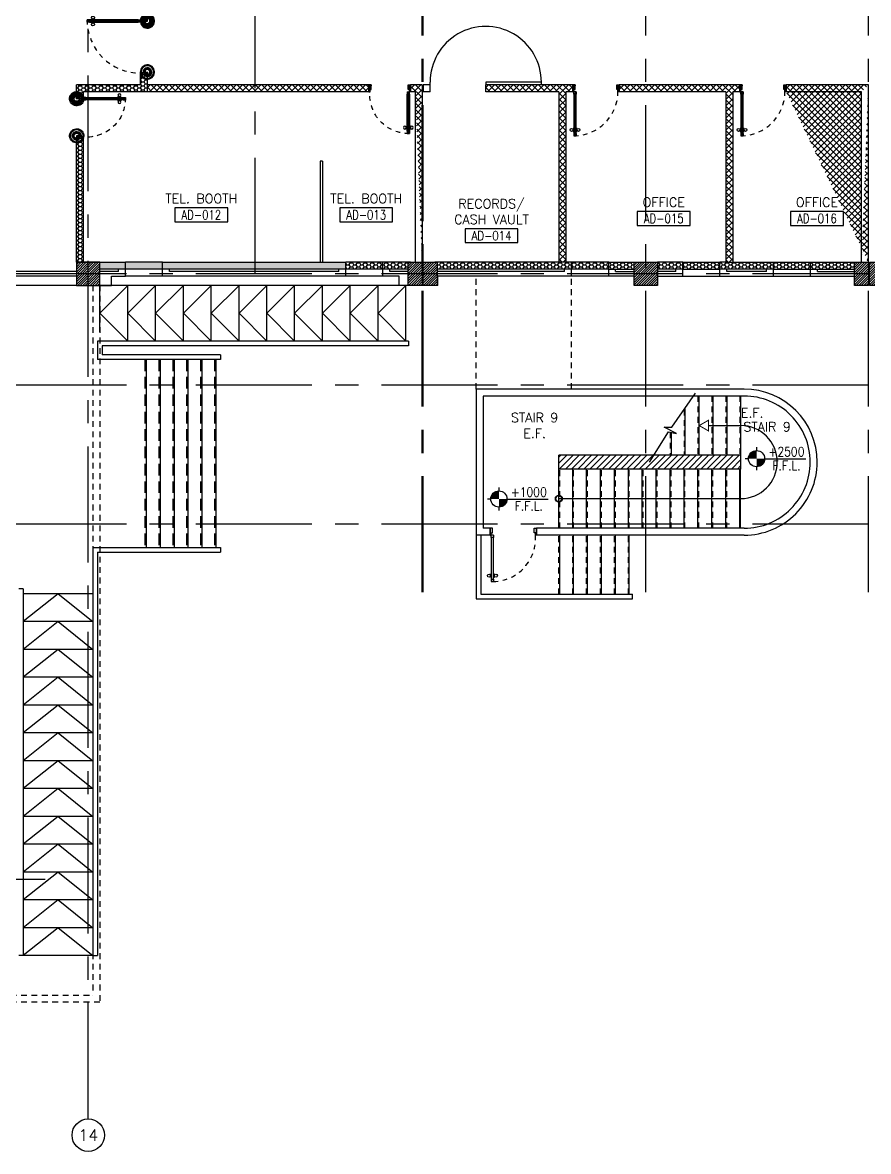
# Model space of a CAD drawing. Extents: x 417866.9 to 417960.2, y 43448 to 43538.2.
# Drawn here: x 417897.28 to 417915.52, y 43447.95 to 43472.29 of the extents above; entities that cross this region are included whole.
import ezdxf
from ezdxf.enums import TextEntityAlignment as Align

# ---------------------------------------------------------------- set-up
doc = ezdxf.new("R2010")
doc.units = 0
doc.header["$MEASUREMENT"] = 0
for name, pattern in [('CENTERX2', [4, 2.5, -0.5, 0.5, -0.5]), ('HIDDEN', [0.375, 0.25, -0.125]), ('HIDDEN2', [0.1875, 0.125, -0.0625])]:
    doc.linetypes.add(name, pattern=pattern)
doc.layers.get('0').update_dxf_attribs({"linetype": 'CONTINUOUS'})
for name, color, linetype in [('AX-CR', 2, 'CONTINUOUS'), ('AX-TXT', 6, 'CONTINUOUS'), ('AXES', 11, 'CENTERX2'), ('CANOPY-LN', 3, 'CONTINUOUS'), ('COL', 2, 'CONTINUOUS'), ('DOOR', 4, 'CONTINUOUS'), ('Handrail', 4, 'CONTINUOUS'), ('HAT', 8, 'CONTINUOUS'), ('Hatch', 11, 'CONTINUOUS'), ('HIDDEN', 9, 'HIDDEN2'), ('INSUL', 7, 'CONTINUOUS'), ('LEV-PL', 4, 'CONTINUOUS'), ('PART', 9, 'CONTINUOUS'), ('Ramb', 3, 'CONTINUOUS'), ('RM-BOX', 2, 'CONTINUOUS'), ('RM-NAME', 2, 'CONTINUOUS'), ('RM-NO', 2, 'CONTINUOUS'), ('ROOF', 7, 'CONTINUOUS'), ('SHAFT', 7, 'CONTINUOUS'), ('Step', 7, 'CONTINUOUS'), ('STR', 5, 'CONTINUOUS'), ('WALL', 2, 'CONTINUOUS'), ('WallType', 11, 'CONTINUOUS'), ('WallType2', 3, 'CONTINUOUS'), ('WIN', 5, 'CONTINUOUS')]:
    doc.layers.add(name, color=color, linetype=linetype)
doc.styles.add('ROMANS', font='ROMANS.shx', dxfattribs={"width": 0.6})
doc.styles.add('S', font='ROMANS.SHX')
pattern_1 = [(0, (0, 0), (0.075, 0.04330127), [0.05, -0.1]), (120, (0, 0), (-0.074999999836, 0.043301270284), [0.05, -0.1]), (60, (0, 0), (1.64e-10, 0.086602540284), [-0.1, 0.05])]
pattern_2 = [(45, (0, 0), (-0.066291260736, 0.066291260736), []), (135, (0, 0), (-0.066291260736, -0.066291260736), [])]

# ---------------------------------------------------------------- blocks, each defined once
blk = doc.blocks.new('COL50')
at = {"layer": 'COL'}
blk.add_lwpolyline([(-250, 250), (-250, -250), (250, -250), (250, 250)], close=True, dxfattribs=at)
blk = doc.blocks.new('*X98')
at = {"color": 0}
for p, q in [((203889, 10689), (204360, 11161)), ((203889, 10742), (204307, 11161)), ((203889, 10795), (204254, 11161)), ((203889, 10848), (204201, 11161)), ((203889, 10901), (204148, 11161)), ((203889, 10954), (204095, 11161)), ((203889, 11008), (204042, 11161)), ((203889, 11061), (203989, 11161)), ((203889, 11114), (203936, 11161)), ((203913, 10661), (204389, 11136)), ((203966, 10661), (204389, 11083)), ((204019, 10661), (204389, 11030)), ((204072, 10661), (204389, 10977)), ((204125, 10661), (204389, 10924)), ((204178, 10661), (204389, 10871)), ((204231, 10661), (204389, 10818)), ((204285, 10661), (204389, 10765)), ((204338, 10661), (204389, 10712))]:
    blk.add_line(p, q, dxfattribs=at)
blk = doc.blocks.new('*X124')
at = {"color": 0}
for p, q in [((215909, 10671), (216399, 11161)), ((215909, 10724), (216346, 11161)), ((215909, 10777), (216293, 11161)), ((215909, 10830), (216240, 11161)), ((215909, 10883), (216187, 11161)), ((215909, 10936), (216134, 11161)), ((215909, 10989), (216081, 11161)), ((215909, 11042), (216028, 11161)), ((215909, 11095), (215974, 11161)), ((215909, 11148), (215921, 11161)), ((215952, 10661), (216409, 11118)), ((216005, 10661), (216409, 11065)), ((216058, 10661), (216409, 11012)), ((216111, 10661), (216409, 10959)), ((216164, 10661), (216409, 10906)), ((216217, 10661), (216409, 10853)), ((216270, 10661), (216409, 10800)), ((216323, 10661), (216409, 10747)), ((216376, 10661), (216409, 10694))]:
    blk.add_line(p, q, dxfattribs=at)
blk = doc.blocks.new('LEV1')
at = {"layer": 'LEV-PL'}
for p, q in [((0, 245), (0, 175)), ((-175, 0), (-245, 0)), ((175, 0), (1061, 0)), ((0, -175), (0, -245))]:
    blk.add_line(p, q, dxfattribs=at)
at = {"layer": 'LEV-PL', "const_width": 175}
for points in [[(-88, 0, -0.414214), (0, 88, -1)], [(88, 0, -0.414214), (0, -88, -1)]]:
    blk.add_lwpolyline(points, format="xyb", dxfattribs=at)
at = {"layer": 'LEV-PL'}
blk.add_circle((0, 0), 175, dxfattribs=at)
at = {"layer": 'LEV-PL', "color": 4, "style": 'S', "width": 0.85}
for tag, p in [('+0000', (646, 50)), ('F.F.L.', (646, -250))]:
    blk.add_attdef(tag, text='', height=200, dxfattribs=at).set_placement(p, align=Align.CENTER)
blk = doc.blocks.new('DOOR100')
at = {"layer": 'DOOR', "color": 7, "linetype": 'ByBlock'}
for p, q in [((-82, 1128), (-82, 1218)), ((-75, 1218), (-82, 1218)), ((-75, 1250), (-75, 1300)), ((-75, 1300), (-25, 1300)), ((-25, 1300), (-75, 1300)), ((-58, 1250), (-75, 1250)), ((-58, 1250), (-58, 1270)), ((-42, 1270), (-58, 1270)), ((-42, 1250), (-42, 1270)), ((-25, 1250), (-42, 1250)), ((-25, 1250), (-25, 1300)), ((-25, 1218), (-18, 1218)), ((-18, 1128), (-18, 1218)), ((-91, 1205), (-91, 1140)), ((-82, 1205), (-91, 1205)), ((-82, 1140), (-91, 1140)), ((-82, 1205), (-82, 1140)), ((-75, 1128), (-82, 1128)), ((-25, 1128), (-18, 1128)), ((-18, 1205), (-18, 1140)), ((-18, 1205), (-9, 1205)), ((-18, 1140), (-9, 1140)), ((-9, 1205), (-9, 1140)), ((-1200, 0), (-1200, 150)), ((-1200, 150), (-1175, 150)), ((-1200, 150), (-1200, 0)), ((-1150, 0), (-1200, 114)), ((-1150, 0), (-1200, 40)), ((-1150, 0), (-1200, 0)), ((-1175, 150), (-1175, 100)), ((-1175, 100), (-1150, 100)), ((-1150, 0), (-1163, 100)), ((-1150, 100), (-1150, 0)), ((-75, 200), (-58, 200)), ((-75, 150), (-75, 200)), ((-75, 150), (-25, 150)), ((-58, 200), (-58, 180)), ((-58, 180), (-42, 180)), ((-50, 0), (0, 114)), ((-50, 100), (-50, 0)), ((-50, 0), (-37, 100)), ((-25, 100), (-50, 100)), ((-50, 0), (0, 40)), ((-50, 0), (0, 0)), ((-42, 200), (-25, 200)), ((-42, 180), (-42, 200)), ((-25, 200), (-25, 150)), ((0, 150), (-25, 150)), ((-25, 150), (-25, 100)), ((0, 0), (0, 150)), ((0, 150), (0, 0))]:
    blk.add_line(p, q, dxfattribs=at)
at = {"layer": 'DOOR', "linetype": 'ByBlock'}
for p, q in [((-75, 1250), (-75, 200)), ((-58, 200), (-58, 1250)), ((-42, 200), (-42, 1250)), ((-25, 200), (-25, 1250))]:
    blk.add_line(p, q, dxfattribs=at)
at = {"layer": 'DOOR', "color": 7, "linetype": 'ByBlock'}
for centre in [(-124, 1173), (24, 1173)]:
    blk.add_circle(centre, 32.4, dxfattribs=at)
at = {"layer": 'DOOR', "linetype": 'HIDDEN', "ltscale": 0.5}
blk.add_arc((-25, 150), 1150, 90, 180, dxfattribs=at)
at = {"layer": 'DOOR', "color": 7, "linetype": 'ByBlock'}
for centre, radius, start, end in [((-1150, 0), 154, 103.7142, 108.8947), ((-1150, 0), 134, 100.72, 111.8402), ((-1150, 0), 94.4, 90, 121.9818), ((-1150, 0), 74.4, 90, 132.2236), ((-1150, 0), 54.4, 90, 156.7926), ((-1150, 0), 34.4, 90, 180), ((-1150, 0), 14.4, 90, 180), ((-50, 0), 94.4, 58.0182, 90), ((-50, 0), 74.4, 47.7764, 90), ((-50, 0), 54.4, 23.2074, 90), ((-50, 0), 34.4, 0, 90), ((-50, 0), 14.4, 0, 90), ((-50, 0), 134, 68.1598, 79.28), ((-50, 0), 114, 64.0838, 77.3774), ((-50, 0), 154, 71.1053, 76.2858)]:
    blk.add_arc(centre, radius, start, end, dxfattribs=at)
blk = doc.blocks.new('A$C49F1192B')
at = {"layer": 'DOOR', "color": 0, "linetype": 'ByBlock', "xscale": -1, "rotation": 270}
blk.add_blockref('DOOR100', (0, 1200), dxfattribs=at)
blk = doc.blocks.new('RM1')
at = {"layer": 'RM-BOX'}
blk.add_lwpolyline([(570, -200), (-570, -200), (-570, -500), (570, -500)], close=True, dxfattribs=at)
at = {"layer": 'RM-NAME', "style": 'ROMANS'}
for tag, p in [('ROOMNAME1', (0, 324)), ('ROOMNAME2', (0, 0))]:
    blk.add_attdef(tag, text='', height=200, dxfattribs=at).set_placement(p, align=Align.MIDDLE)
at = {"layer": 'RM-NO', "style": 'ROMANS', "width": 0.8}
blk.add_attdef('ROOMNO', text='', height=200, dxfattribs=at).set_placement((0, -350), align=Align.MIDDLE)
blk = doc.blocks.new('A$C54856EB4')
at = {"layer": 'DOOR'}
for p, q in [((1200, 50), (0, 50)), ((0, 50), (0, 0)), ((0, 0), (1200, 0)), ((1200, 0), (1200, 50))]:
    blk.add_line(p, q, dxfattribs=at)
blk = doc.blocks.new('DOOR90')
at = {"layer": 'DOOR', "color": 7, "linetype": 'ByBlock'}
for p, q in [((-150, 0), (0, 0)), ((-150, 0), (-150, -25)), ((0, -50), (-114, 0)), ((0, -50), (-40, 0)), ((0, -50), (0, 0)), ((-1000, -25), (-1050, -25)), ((-1050, -75), (-1050, -25)), ((-1050, -25), (-1050, -75)), ((-1000, -75), (-1050, -75)), ((-1000, -42), (-1020, -42)), ((-1020, -42), (-1020, -58)), ((-1000, -58), (-1020, -58)), ((-1000, -25), (-1000, -42)), ((-1000, -58), (-1000, -75)), ((-878, -18), (-968, -18)), ((-968, -25), (-968, -18)), ((-968, -75), (-968, -82)), ((-878, -82), (-968, -82)), ((-955, -9), (-890, -9)), ((-955, -18), (-955, -9)), ((-955, -18), (-890, -18)), ((-955, -82), (-890, -82)), ((-955, -82), (-955, -91)), ((-955, -91), (-890, -91)), ((-890, -18), (-890, -9)), ((-890, -82), (-890, -91)), ((-878, -25), (-878, -18)), ((-878, -75), (-878, -82)), ((-200, -25), (-150, -25)), ((-200, -42), (-200, -25)), ((-180, -42), (-200, -42)), ((-200, -58), (-180, -58)), ((-200, -75), (-200, -58)), ((-150, -75), (-200, -75)), ((-180, -58), (-180, -42)), ((-150, -25), (-100, -25)), ((-150, -75), (-150, -25)), ((-100, -25), (-100, -50)), ((0, -50), (-100, -37)), ((-100, -50), (0, -50)), ((-150, -875), (-100, -875)), ((-150, -900), (-150, -875)), ((-150, -900), (0, -900)), ((0, -900), (-150, -900)), ((0, -850), (-114, -900)), ((-100, -875), (-100, -850)), ((0, -850), (-100, -863)), ((-100, -850), (0, -850)), ((0, -850), (-40, -900)), ((0, -850), (0, -900))]:
    blk.add_line(p, q, dxfattribs=at)
at = {"layer": 'DOOR', "linetype": 'ByBlock'}
for p, q in [((-200, -25), (-1000, -25)), ((-200, -42), (-1000, -42)), ((-200, -58), (-1000, -58)), ((-1000, -75), (-200, -75))]:
    blk.add_line(p, q, dxfattribs=at)
at = {"layer": 'DOOR', "color": 7, "linetype": 'ByBlock'}
for centre in [(-923, 24), (-923, -124)]:
    blk.add_circle(centre, 32.4, dxfattribs=at)
for centre, radius, start, end in [((0, -50), 154, 161.1053, 166.2858), ((0, -50), 94.4, 148.0182, 180), ((0, -50), 134, 158.1598, 169.28), ((0, -50), 114, 154.0838, 167.3774), ((0, -50), 74.4, 137.7764, 180), ((0, -50), 54.4, 113.2074, 180), ((0, -50), 34.4, 90, 180), ((0, -50), 14.4, 90, 180), ((0, -850), 154, 193.7142, 198.8947), ((0, -850), 134, 190.72, 201.8402), ((0, -850), 94.4, 180, 211.9818), ((0, -850), 74.4, 180, 222.2236), ((0, -850), 54.4, 180, 246.7926), ((0, -850), 34.4, 180, 270), ((0, -850), 14.4, 180, 270)]:
    blk.add_arc(centre, radius, start, end, dxfattribs=at)
at = {"layer": 'DOOR', "linetype": 'HIDDEN', "ltscale": 0.5}
blk.add_arc((-222, -50), 828, 178.2701, 275.003, dxfattribs=at)
blk = doc.blocks.new('AXU')
at = {"layer": 'AX-CR'}
blk.add_circle((0, 350), 350, dxfattribs=at)
at = {"layer": 'AX-TXT', "style": 'ROMANS'}
blk.add_attdef('AX', text='', height=250, dxfattribs=at).set_placement((0, 350), align=Align.MIDDLE)
blk = doc.blocks.new('C-300')
at = {"layer": 'HAT', "linetype": 'ByBlock', "ltscale": 0.3}
h = blk.add_hatch(dxfattribs=at)
h.set_pattern_fill('ANSI31', color=8, scale=300, style=0)
h.set_pattern_definition([(45, (-258496.182, -82361.005), (-26.5165043, 26.5165043), [])])
h.paths.add_polyline_path([(300, 500), (0, 500), (0, 250), (300, 250)])
h.paths.add_polyline_path([(300, 250), (0, 250), (0, 0), (300, 0)])
at = {"layer": 'COL'}
blk.add_lwpolyline([(0, 500), (300, 500), (300, 0), (0, 0)], close=True, dxfattribs=at)
blk = doc.blocks.new('C-300A')
at = {"layer": 'SHAFT', "color": 6, "linetype": 'ByBlock', "ltscale": 0.3}
for p in [(-300, 0), (20, 0)]:
    blk.add_blockref('C-300', p, dxfattribs=at)
blk = doc.blocks.new('DOOR1000')
at = {"layer": 'DOOR', "color": 7, "linetype": 'ByBlock'}
for p, q in [((-150, 0), (0, 0)), ((-150, 0), (-150, -25)), ((0, -50), (-114, 0)), ((0, -50), (-40, 0)), ((0, -50), (0, 0)), ((-1100, -25), (-1100, -75)), ((-1100, -75), (-1100, -25)), ((-1050, -25), (-1100, -25)), ((-1050, -75), (-1100, -75)), ((-1070, -42), (-1070, -58)), ((-1050, -42), (-1070, -42)), ((-1050, -58), (-1070, -58)), ((-1050, -25), (-1050, -42)), ((-1050, -58), (-1050, -75)), ((-1018, -25), (-1018, -18)), ((-928, -18), (-1018, -18)), ((-1018, -75), (-1018, -82)), ((-928, -82), (-1018, -82)), ((-1005, -18), (-1005, -9)), ((-1005, -9), (-940, -9)), ((-1005, -18), (-940, -18)), ((-1005, -82), (-1005, -91)), ((-1005, -82), (-940, -82)), ((-1005, -91), (-940, -91)), ((-940, -18), (-940, -9)), ((-940, -82), (-940, -91)), ((-928, -25), (-928, -18)), ((-928, -75), (-928, -82)), ((-200, -25), (-150, -25)), ((-200, -42), (-200, -25)), ((-180, -42), (-200, -42)), ((-200, -58), (-180, -58)), ((-200, -75), (-200, -58)), ((-150, -75), (-200, -75)), ((-180, -58), (-180, -42)), ((-150, -25), (-100, -25)), ((-150, -75), (-150, -25)), ((-100, -25), (-100, -50)), ((0, -50), (-100, -37)), ((-100, -50), (0, -50)), ((0, -950), (-114, -1000)), ((-100, -975), (-100, -950)), ((0, -950), (-100, -963)), ((-100, -950), (0, -950)), ((0, -950), (-40, -1000)), ((0, -950), (0, -1000)), ((-150, -975), (-100, -975)), ((-150, -1000), (-150, -975)), ((-150, -1000), (0, -1000)), ((0, -1000), (-150, -1000))]:
    blk.add_line(p, q, dxfattribs=at)
at = {"layer": 'DOOR', "linetype": 'ByBlock'}
for p, q in [((-200, -25), (-1050, -25)), ((-200, -42), (-1050, -42)), ((-200, -58), (-1050, -58)), ((-1050, -75), (-200, -75))]:
    blk.add_line(p, q, dxfattribs=at)
at = {"layer": 'DOOR', "color": 7, "linetype": 'ByBlock'}
for centre in [(-973, 24), (-973, -124)]:
    blk.add_circle(centre, 32.4, dxfattribs=at)
for centre, radius, start, end in [((0, -50), 154, 161.1053, 166.2858), ((0, -50), 94.4, 148.0182, 180), ((0, -50), 134, 158.1598, 169.28), ((0, -50), 114, 154.0838, 167.3774), ((0, -50), 74.4, 137.7764, 180), ((0, -50), 54.4, 113.2074, 180), ((0, -50), 34.4, 90, 180), ((0, -50), 14.4, 90, 180), ((0, -950), 94.4, 180, 211.9818), ((0, -950), 74.4, 180, 222.2236), ((0, -950), 54.4, 180, 246.7926), ((0, -950), 34.4, 180, 270), ((0, -950), 14.4, 180, 270), ((0, -950), 154, 193.7142, 198.8947), ((0, -950), 134, 190.72, 201.8402)]:
    blk.add_arc(centre, radius, start, end, dxfattribs=at)
at = {"layer": 'DOOR', "linetype": 'HIDDEN', "ltscale": 0.5}
blk.add_arc((-150, -25), 950, 180, 270, dxfattribs=at)
blk = doc.blocks.new('STL-DR')
at = {"layer": 'DOOR', "color": 0, "linetype": 'ByBlock'}
for p, q in [((50, 0), (0, 0)), ((0, -150), (0, 0)), ((50, -100), (50, 0)), ((0, -150), (25, -150)), ((25, -100), (50, -100)), ((25, -150), (25, -100)), ((75, -150), (25, -150)), ((25, -200), (25, -150)), ((75, -200), (25, -200)), ((75, -150), (75, -200)), ((950, -100), (950, 0)), ((950, 0), (1000, 0)), ((975, -100), (950, -100)), ((975, -150), (975, -100)), ((1000, -150), (975, -150)), ((1000, 0), (1000, -150)), ((18, -990), (9, -990)), ((9, -1055), (9, -990)), ((18, -1055), (9, -1055)), ((18, -978), (18, -1068)), ((25, -978), (18, -978)), ((18, -1055), (18, -990)), ((25, -1068), (18, -1068)), ((25, -1100), (75, -1100)), ((25, -1100), (25, -1150)), ((25, -1150), (75, -1150)), ((75, -1150), (25, -1150)), ((75, -978), (82, -978)), ((75, -1068), (82, -1068)), ((75, -1100), (75, -1150)), ((82, -978), (82, -1068)), ((82, -990), (91, -990)), ((82, -1055), (82, -990)), ((82, -1055), (91, -1055)), ((91, -1055), (91, -990))]:
    blk.add_line(p, q, dxfattribs=at)
at = {"layer": 'DOOR', "linetype": 'ByBlock'}
for p, q in [((25, -200), (25, -1100)), ((75, -1100), (75, -200))]:
    blk.add_line(p, q, dxfattribs=at)
at = {"layer": 'DOOR', "color": 0, "linetype": 'ByBlock'}
for centre in [(-24, -1023), (124, -1023)]:
    blk.add_circle(centre, 32.4, dxfattribs=at)
at = {"layer": 'DOOR', "linetype": 'HIDDEN', "ltscale": 0.5}
blk.add_arc((50, -223), 928, 271.544, 4.4816, dxfattribs=at)
at = {"layer": 'WALL'}
for p, q in [((0, 0), (0, -150)), ((0, 0), (0, -150)), ((1000, 0), (1000, -150))]:
    blk.add_line(p, q, dxfattribs=at)

msp = doc.modelspace()

# ---------------------------------------------------------------- hatches: boundary and pattern name
at = {"layer": 'Hatch'}
h = msp.add_hatch(dxfattribs=at)
h.set_pattern_fill('ANSI31', color=256, scale=0.75, style=0)
h.set_pattern_definition([(45, (0, 0), (-0.066291260736, 0.066291260736), [])])
h.paths.add_polyline_path([(417910.7166, 43462.9643), (417908.8418, 43462.9643), (417908.8418, 43462.6643), (417910.7166, 43462.6643)])
h.paths.add_polyline_path([(417912.7618, 43462.9643), (417910.7166, 43462.9643), (417910.7166, 43462.6643), (417912.7618, 43462.6643)])
h.paths.add_polyline_path([(417910.4623, 43462.7559), (417910.9795, 43462.7559), (417910.9795, 43462.4559), (417910.4623, 43462.4559)], flags=9)
at = {"layer": 'WallType'}
h = msp.add_hatch(dxfattribs=at)
h.set_pattern_fill('ANSI37', color=256, scale=0.75, style=0)
h.set_pattern_definition(pattern_2)
h.paths.add_polyline_path([(417904.7466, 43470.9493), (417899.9716, 43470.9493), (417899.9716, 43470.7993), (417904.7466, 43470.7993)])
h = msp.add_hatch(dxfattribs=at)
h.set_pattern_fill('ANSI37', color=256, scale=0.75, style=0)
h.set_pattern_definition(pattern_2)
h.paths.add_polyline_path([(417905.6466, 43470.7993), (417905.6466, 43470.9493)])
edge = h.paths.add_edge_path()
edge.add_line((417905.8966, 43470.9493), (417905.8966, 43467.1243))
edge.add_line((417905.7466, 43470.7993), (417905.7466, 43467.1243))
edge.add_line((417905.7466, 43470.7993), (417905.6466, 43470.7993))
edge.add_line((417905.8966, 43470.9493), (417905.6466, 43470.9493))
h = msp.add_hatch(dxfattribs=at)
h.set_pattern_fill('ANSI37', color=256, scale=0.75, style=0)
h.set_pattern_definition(pattern_2)
h.paths.add_polyline_path([(417912.7416, 43470.9493), (417910.1416, 43470.9493), (417910.1416, 43470.7993), (417912.4416, 43470.7993), (417912.4416, 43467.1243), (417912.5916, 43467.1243), (417912.5916, 43470.7993), (417912.7416, 43470.7993)])
h.paths.add_polyline_path([(417909.1416, 43470.9493), (417907.2666, 43470.9493), (417907.2666, 43470.7993), (417908.8416, 43470.7993), (417908.8416, 43467.1243), (417908.9916, 43467.1243), (417908.9916, 43470.7993), (417909.1416, 43470.7993)])
h = msp.add_hatch(dxfattribs=at)
h.set_pattern_fill('ANSI37', color=256, scale=0.75, style=0)
h.set_pattern_definition(pattern_2)
edge = h.paths.add_edge_path()
edge.add_line((417915.5166, 43467.1243), (417915.5166, 43470.9493))
edge.add_line((417915.3666, 43467.1243), (417915.3666, 43470.7993))
edge.add_line((417913.7416, 43470.7993), (417913.7416, 43470.9493))
edge.add_line((417915.5166, 43470.9493), (417913.7416, 43470.9493))
edge.add_line((417915.3666, 43470.7993), (417913.7416, 43470.7993))
at = {"layer": 'WallType2'}
h = msp.add_hatch(dxfattribs=at)
h.set_pattern_fill('HONEY', color=256, scale=0.4, style=0)
h.set_pattern_definition(pattern_1)
h.paths.add_polyline_path([(417899.9716, 43471.1743), (417899.8216, 43471.1743), (417899.8216, 43470.9493), (417898.4466, 43470.9493), (417898.4466, 43470.6993), (417898.5966, 43470.6993), (417898.5966, 43470.7993), (417899.9716, 43470.7993)])
h.paths.add_polyline_path([(417898.5966, 43469.7993), (417898.4466, 43469.7993), (417898.4466, 43467.1243), (417898.5966, 43467.1243)])
h = msp.add_hatch(dxfattribs=at)
h.set_pattern_fill('HONEY', color=256, scale=0.4, style=0)
h.set_pattern_definition(pattern_1)
h.paths.add_polyline_path([(417899.4966, 43467.1243), (417898.9466, 43467.1243), (417898.9466, 43466.9743), (417899.4966, 43466.9743)])
h.paths.add_polyline_path([(417900.2966, 43467.1243), (417899.4966, 43467.1243), (417899.4966, 43466.9743), (417900.2966, 43466.9743)])
h.paths.add_polyline_path([(417904.2466, 43467.1243), (417900.2966, 43467.1243), (417900.2966, 43466.9743), (417904.2466, 43466.9743)])
h = msp.add_hatch(dxfattribs=at)
h.set_pattern_fill('HONEY', color=256, scale=0.4, style=0)
h.set_pattern_definition(pattern_1)
h.paths.add_polyline_path([(417905.0466, 43467.1243), (417904.2466, 43467.1243), (417904.2466, 43466.9743), (417905.0466, 43466.9743)])
h = msp.add_hatch(dxfattribs=at)
h.set_pattern_fill('HONEY', color=256, scale=0.4, style=0)
h.set_pattern_definition(pattern_1)
h.paths.add_polyline_path([(417905.5966, 43467.1243), (417905.0466, 43467.1243), (417905.0466, 43466.9743), (417905.5966, 43466.9743)])
h = msp.add_hatch(dxfattribs=at)
h.set_pattern_fill('HONEY', color=256, scale=0.4, style=0)
h.set_pattern_definition(pattern_1)
h.paths.add_polyline_path([(417906.2166, 43466.9743), (417909.1166, 43466.9743), (417909.1166, 43467.1243), (417906.2166, 43467.1243)])
h = msp.add_hatch(dxfattribs=at)
h.set_pattern_fill('HONEY', color=256, scale=0.4, style=0)
h.set_pattern_definition(pattern_1)
h.paths.add_polyline_path([(417909.9166, 43467.1243), (417909.1166, 43467.1243), (417909.1166, 43466.9743), (417909.9166, 43466.9743)])
h.paths.add_polyline_path([(417910.4666, 43467.1243), (417909.9166, 43467.1243), (417909.9166, 43466.9743), (417910.4666, 43466.9743)])
h = msp.add_hatch(dxfattribs=at)
h.set_pattern_fill('HONEY', color=256, scale=0.4, style=0)
h.set_pattern_definition(pattern_1)
h.paths.add_polyline_path([(417911.5166, 43467.1243), (417910.9666, 43467.1243), (417910.9666, 43466.9743), (417911.5166, 43466.9743)])
h.paths.add_polyline_path([(417912.3166, 43467.1243), (417911.5166, 43467.1243), (417911.5166, 43466.9743), (417912.3166, 43466.9743)])
h = msp.add_hatch(dxfattribs=at)
h.set_pattern_fill('HONEY', color=256, scale=0.4, style=0)
h.set_pattern_definition(pattern_1)
h.paths.add_polyline_path([(417913.4666, 43467.1243), (417912.4416, 43467.1243), (417912.3166, 43467.1243), (417912.3166, 43466.9743), (417913.4666, 43466.9743)])
h.paths.add_polyline_path([(417914.2666, 43467.1243), (417913.4666, 43467.1243), (417913.4666, 43466.9743), (417914.2666, 43466.9743)])
h = msp.add_hatch(dxfattribs=at)
h.set_pattern_fill('HONEY', color=256, scale=0.4, style=0)
h.set_pattern_definition(pattern_1)
h.paths.add_polyline_path([(417915.2166, 43467.1243), (417914.2666, 43467.1243), (417914.2666, 43466.9743), (417915.2166, 43466.9743)])

# ---------------------------------------------------------------- linework, layer by layer
for p, q in [((417911.2818, 43463.5709), (417911.7896, 43464.3022)), ((417910.7959, 43462.8104), (417911.205, 43463.4656)), ((417911.1115, 43463.5709), (417911.2818, 43463.5709)), ((417911.3804, 43463.4305), (417911.1115, 43463.5709)), ((417911.205, 43463.4656), (417911.3804, 43463.4305)), ((417912.7618, 43462.9643), (417908.8418, 43462.9643)), ((417908.8418, 43462.6643), (417908.8418, 43462.9643)), ((417912.7618, 43462.9643), (417912.7618, 43462.6643)), ((417912.7618, 43462.6643), (417908.8418, 43462.6643))]:
    msp.add_line(p, q)
at = {"layer": 'AXES'}
for p, q in [((417898.6966, 43448.6529), (417898.6966, 43537.5491)), ((417910.7166, 43460.01), (417910.7166, 43537.5491)), ((417905.8966, 43460.01), (417905.8966, 43537.1991)), ((417905.9166, 43460.01), (417905.9166, 43537.1991)), ((417915.5166, 43460.01), (417915.5166, 43537.1991)), ((417902.2966, 43466.8743), (417902.2678, 43525.6943)), ((417959.5194, 43466.8743), (417890.8966, 43466.8743)), ((417959.5194, 43464.4743), (417881.2966, 43464.4743)), ((417959.5194, 43464.4743), (417889.6966, 43464.4743)), ((417959.5194, 43461.4743), (417887.8966, 43461.4743)), ((417959.5194, 43461.4743), (417887.8966, 43461.4743)), ((417879.2641, 43453.8243), (417897.852, 43453.8243))]:
    msp.add_line(p, q, dxfattribs=at)
at = {"layer": 'CANOPY-LN', "color": 8, "linetype": 'HIDDEN2'}
for p in [(417898.7966, 43466.6243), (417880.5966, 43451.3243)]:
    msp.add_line(p, (417898.7966, 43451.3243), dxfattribs=at)
at = {"layer": 'CANOPY-LN', "linetype": 'HIDDEN2'}
for p, q in [((417898.9466, 43466.6243), (417898.9466, 43451.1743)), ((417898.9466, 43451.1743), (417880.4466, 43451.1743))]:
    msp.add_line(p, q, dxfattribs=at)
at = {"layer": 'DOOR'}
msp.add_line((417906.0666, 43470.9493), (417906.0666, 43471.0066), dxfattribs=at)
at = {"layer": 'DOOR', "ltscale": 0.5}
msp.add_arc((417907.2659, 43471.0073), 1.1993, 359.96652, 180.03348, dxfattribs=at)
at = {"layer": 'Handrail'}
for p, q in [((417905.5966, 43466.6243), (417898.9466, 43466.6243)), ((417905.6005, 43465.4243), (417898.8966, 43465.4243)), ((417898.8966, 43465.4243), (417898.8966, 43465.0243)), ((417898.9966, 43465.4243), (417898.9966, 43465.4243)), ((417905.6005, 43465.3243), (417898.9966, 43465.3243)), ((417898.9966, 43465.3243), (417898.9966, 43465.1243)), ((417905.6005, 43465.4243), (417905.6005, 43465.3243)), ((417901.5506, 43465.1243), (417898.9966, 43465.1243)), ((417901.5506, 43465.1243), (417901.5506, 43465.0243)), ((417901.5506, 43465.0243), (417898.8966, 43465.0243)), ((417907.0616, 43461.2393), (417907.0616, 43459.8643)), ((417907.1616, 43461.2393), (417907.1616, 43459.9643)), ((417898.7966, 43460.9743), (417901.5466, 43460.9743)), ((417898.7966, 43460.9743), (417898.7966, 43452.1743)), ((417901.5466, 43460.9743), (417901.5466, 43460.8743)), ((417898.8966, 43460.8743), (417901.5466, 43460.8743)), ((417898.8966, 43460.8743), (417898.8966, 43452.1743)), ((417897.2966, 43460.0831), (417897.1966, 43460.0831)), ((417897.2966, 43460.0831), (417897.2966, 43452.1743)), ((417907.1616, 43459.9643), (417910.4288, 43459.9643)), ((417910.4288, 43459.8643), (417910.4288, 43459.9643)), ((417907.0616, 43459.8643), (417910.4288, 43459.8643)), ((417897.2966, 43452.1743), (417897.1966, 43452.1743)), ((417898.7966, 43452.1743), (417898.8966, 43452.1743))]:
    msp.add_line(p, q, dxfattribs=at)
at = {"layer": 'HIDDEN'}
for p, q in [((417907.0616, 43464.3893), (417907.0616, 43466.8243)), ((417909.1166, 43464.3893), (417909.1166, 43466.8243))]:
    msp.add_line(p, q, dxfattribs=at)
at = {"layer": 'INSUL'}
for p, q in [((417899.4966, 43466.9743), (417898.9466, 43466.9743)), ((417899.3466, 43466.9243), (417898.9466, 43466.9243)), ((417899.3466, 43466.9243), (417899.3466, 43466.9743)), ((417904.2466, 43466.9743), (417900.2966, 43466.9743)), ((417900.4466, 43466.9243), (417900.4466, 43466.9743)), ((417904.0966, 43466.9243), (417900.4466, 43466.9243)), ((417904.0966, 43466.9243), (417904.0966, 43466.9743)), ((417905.5966, 43466.9743), (417905.0466, 43466.9743)), ((417905.1966, 43466.9243), (417905.1966, 43466.9743)), ((417905.5966, 43466.9243), (417905.1966, 43466.9243)), ((417909.1166, 43466.9743), (417906.2166, 43466.9743)), ((417908.9664, 43466.9243), (417906.2166, 43466.9243)), ((417908.9664, 43466.9243), (417908.9664, 43466.9743)), ((417909.9166, 43466.9743), (417910.4666, 43466.9743)), ((417910.0666, 43466.9243), (417910.0666, 43466.9743)), ((417910.0666, 43466.9243), (417910.4666, 43466.9243)), ((417911.5166, 43466.9743), (417910.9666, 43466.9743)), ((417911.3666, 43466.9243), (417910.9666, 43466.9243)), ((417911.3666, 43466.9243), (417911.3666, 43466.9743)), ((417913.4666, 43466.9743), (417912.3166, 43466.9743)), ((417912.4666, 43466.9243), (417912.4666, 43466.9743)), ((417913.3166, 43466.9243), (417912.4666, 43466.9243)), ((417913.3166, 43466.9243), (417913.3166, 43466.9743)), ((417914.2666, 43466.9743), (417915.2166, 43466.9743)), ((417914.4166, 43466.9243), (417914.4166, 43466.9743)), ((417914.4166, 43466.9243), (417915.2166, 43466.9243))]:
    msp.add_line(p, q, dxfattribs=at)
at = {"layer": 'PART'}
for p, q in [((417903.6966, 43469.2993), (417903.6966, 43467.1243)), ((417903.7466, 43469.2993), (417903.6966, 43469.2993)), ((417903.7466, 43469.2993), (417903.7466, 43467.1243))]:
    msp.add_line(p, q, dxfattribs=at)
at = {"layer": 'Ramb'}
for p, q in [((417898.9466, 43465.6243), (417898.9466, 43466.6243)), ((417898.9466, 43466.0243), (417899.5466, 43466.6243)), ((417899.5466, 43465.4243), (417899.5466, 43466.6243)), ((417899.5466, 43466.0243), (417900.1466, 43466.6243)), ((417900.1466, 43465.4243), (417900.1466, 43466.6243)), ((417900.1466, 43466.0243), (417900.7466, 43466.6243)), ((417900.7466, 43465.4243), (417900.7466, 43466.6243)), ((417900.7466, 43466.0243), (417901.3466, 43466.6243)), ((417901.3466, 43465.4243), (417901.3466, 43466.6243)), ((417901.3466, 43466.0243), (417901.9466, 43466.6243)), ((417901.9466, 43465.4243), (417901.9466, 43466.6243)), ((417901.9466, 43466.0243), (417902.5466, 43466.6243)), ((417902.5466, 43465.4243), (417902.5466, 43466.6243)), ((417902.5466, 43466.0243), (417903.1466, 43466.6243)), ((417903.1466, 43465.4243), (417903.1466, 43466.6243)), ((417903.1466, 43466.0243), (417903.7466, 43466.6243)), ((417903.7466, 43465.4243), (417903.7466, 43466.6243)), ((417903.7466, 43466.0243), (417904.3466, 43466.6243)), ((417904.3466, 43465.4243), (417904.3466, 43466.6243)), ((417904.3466, 43466.0243), (417904.9466, 43466.6243)), ((417904.9466, 43465.4243), (417904.9466, 43466.6243)), ((417904.9466, 43466.0243), (417905.5466, 43466.6243)), ((417905.5466, 43465.4243), (417905.5466, 43466.6243)), ((417898.9466, 43466.0243), (417899.5466, 43465.4243)), ((417899.5466, 43466.0243), (417900.1466, 43465.4243)), ((417900.1466, 43466.0243), (417900.7466, 43465.4243)), ((417900.7466, 43466.0243), (417901.3466, 43465.4243)), ((417901.3466, 43466.0243), (417901.9466, 43465.4243)), ((417901.9466, 43466.0243), (417902.5466, 43465.4243)), ((417902.5466, 43466.0243), (417903.1466, 43465.4243)), ((417903.1466, 43466.0243), (417903.7466, 43465.4243)), ((417903.7466, 43466.0243), (417904.3466, 43465.4243)), ((417904.3466, 43466.0243), (417904.9466, 43465.4243)), ((417904.9466, 43466.0243), (417905.5466, 43465.4243)), ((417898.7966, 43459.9743), (417897.2966, 43459.9743)), ((417898.0466, 43459.9743), (417897.2966, 43459.3743)), ((417898.0466, 43459.9743), (417898.7966, 43459.3743)), ((417898.7966, 43459.3743), (417897.2966, 43459.3743)), ((417898.0466, 43459.3743), (417897.2966, 43458.7743)), ((417898.0466, 43459.3743), (417898.7966, 43458.7743)), ((417898.7966, 43458.7743), (417897.2966, 43458.7743)), ((417898.0466, 43458.7743), (417897.2966, 43458.1743)), ((417898.0466, 43458.7743), (417898.7966, 43458.1743)), ((417898.7966, 43458.1743), (417897.2966, 43458.1743)), ((417898.0466, 43458.1743), (417897.2966, 43457.5743)), ((417898.0466, 43458.1743), (417898.7966, 43457.5743)), ((417898.7966, 43457.5743), (417897.2966, 43457.5743)), ((417898.0466, 43457.5743), (417897.2966, 43456.9743)), ((417898.0466, 43457.5743), (417898.7966, 43456.9743)), ((417898.7966, 43456.9743), (417897.2966, 43456.9743)), ((417898.0466, 43456.9743), (417897.2966, 43456.3743)), ((417898.0466, 43456.9743), (417898.7966, 43456.3743)), ((417898.7966, 43456.3743), (417897.2966, 43456.3743)), ((417898.0466, 43456.3743), (417897.2966, 43455.7743)), ((417898.0466, 43456.3743), (417898.7966, 43455.7743)), ((417898.7966, 43455.7743), (417897.2966, 43455.7743)), ((417898.0466, 43455.7743), (417897.2966, 43455.1743)), ((417898.0466, 43455.7743), (417898.7966, 43455.1743)), ((417898.7966, 43455.1743), (417897.2966, 43455.1743)), ((417898.0466, 43455.1743), (417897.2966, 43454.5743)), ((417898.0466, 43455.1743), (417898.7966, 43454.5743)), ((417898.7966, 43454.5743), (417897.2966, 43454.5743)), ((417898.0466, 43454.5743), (417897.2966, 43453.9743)), ((417898.0466, 43454.5743), (417898.7966, 43453.9743)), ((417898.7966, 43453.9743), (417897.2966, 43453.9743)), ((417898.0466, 43453.9743), (417897.2966, 43453.3743)), ((417898.0466, 43453.9743), (417898.7966, 43453.3743)), ((417898.7966, 43453.3743), (417897.2966, 43453.3743)), ((417898.0466, 43453.3743), (417897.2966, 43452.7743)), ((417898.0466, 43453.3743), (417898.7966, 43452.7743)), ((417898.7966, 43452.7743), (417897.2966, 43452.7743)), ((417898.0466, 43452.7743), (417897.2966, 43452.1743)), ((417898.0466, 43452.7743), (417898.7966, 43452.1743)), ((417898.7966, 43452.1743), (417897.2966, 43452.1743))]:
    msp.add_line(p, q, dxfattribs=at)
at = {"layer": 'Step', "linetype": 'HIDDEN'}
for p, q in [((417899.9166, 43465.0243), (417899.9166, 43460.9743)), ((417900.2166, 43465.0243), (417900.2166, 43460.9743)), ((417900.5166, 43465.0243), (417900.5166, 43460.9743)), ((417900.8166, 43465.0243), (417900.8166, 43460.9743)), ((417901.1166, 43465.0243), (417901.1166, 43460.9743)), ((417901.4166, 43465.0243), (417901.4166, 43460.9743))]:
    msp.add_line(p, q, dxfattribs=at)
at = {"layer": 'Step'}
for p, q in [((417899.9466, 43465.0243), (417899.9466, 43460.9743)), ((417900.2466, 43465.0243), (417900.2466, 43460.9743)), ((417900.5466, 43465.0243), (417900.5466, 43460.9743)), ((417900.8466, 43465.0243), (417900.8466, 43460.9743)), ((417901.1466, 43465.0243), (417901.1466, 43460.9743)), ((417901.4466, 43465.0243), (417901.4466, 43460.9743))]:
    msp.add_line(p, q, dxfattribs=at)
at = {"layer": 'STR', "linetype": 'HIDDEN2'}
for p, q in [((417911.8418, 43464.2393), (417911.8418, 43462.9643)), ((417912.1418, 43464.2393), (417912.1418, 43462.9643)), ((417912.4418, 43464.2393), (417912.4418, 43462.9643)), ((417912.7418, 43464.2393), (417912.7418, 43462.9643)), ((417911.5418, 43463.9454), (417911.5418, 43462.9643)), ((417911.2418, 43463.4582), (417911.2418, 43462.9643)), ((417908.8618, 43461.3893), (417908.8618, 43462.6643)), ((417909.1618, 43461.3893), (417909.1618, 43462.6643)), ((417909.4618, 43461.3893), (417909.4618, 43462.6643)), ((417909.7618, 43461.3893), (417909.7618, 43462.6643)), ((417910.0618, 43461.3893), (417910.0618, 43462.6643)), ((417910.3618, 43461.3893), (417910.3618, 43462.6643)), ((417910.6618, 43461.3893), (417910.6618, 43462.6643)), ((417910.9618, 43461.3893), (417910.9618, 43462.6643)), ((417911.2618, 43461.3893), (417911.2618, 43462.6643)), ((417911.5618, 43461.3893), (417911.5618, 43462.6643)), ((417911.8618, 43461.3893), (417911.8618, 43462.6643)), ((417912.1618, 43461.3893), (417912.1618, 43462.6643)), ((417912.4618, 43461.3893), (417912.4618, 43462.6643)), ((417912.7418, 43461.3893), (417912.7418, 43462.6643)), ((417912.7618, 43461.3893), (417912.7618, 43462.6643)), ((417908.8418, 43459.9643), (417908.8418, 43461.2393)), ((417909.1418, 43459.9643), (417909.1418, 43461.2393)), ((417909.4418, 43459.9643), (417909.4418, 43461.2393)), ((417909.7418, 43459.9643), (417909.7418, 43461.2393)), ((417910.0418, 43459.9643), (417910.0418, 43461.2393)), ((417910.3418, 43459.9643), (417910.3418, 43461.2393))]:
    msp.add_line(p, q, dxfattribs=at)
at = {"layer": 'STR'}
for p, q in [((417911.8618, 43464.2393), (417911.8618, 43462.9643)), ((417912.1618, 43464.2393), (417912.1618, 43462.9643)), ((417912.4618, 43464.2393), (417912.4618, 43462.9643)), ((417912.7618, 43464.2393), (417912.7618, 43462.9643)), ((417911.5618, 43463.9742), (417911.5618, 43462.9643)), ((417912.0687, 43463.6018), (417912.7643, 43463.6018)), ((417911.2618, 43463.4542), (417911.2618, 43462.9643)), ((417908.8418, 43461.3893), (417908.8418, 43462.6643)), ((417909.1418, 43461.3893), (417909.1418, 43462.6643)), ((417909.4418, 43461.3893), (417909.4418, 43462.6643)), ((417909.7418, 43461.3893), (417909.7418, 43462.6643)), ((417910.0418, 43461.3893), (417910.0418, 43462.6643)), ((417910.3418, 43461.3893), (417910.3418, 43462.6643)), ((417910.6418, 43461.3893), (417910.6418, 43462.6643)), ((417910.9418, 43461.3893), (417910.9418, 43462.6643)), ((417911.2418, 43461.3893), (417911.2418, 43462.6643)), ((417911.5418, 43461.3893), (417911.5418, 43462.6643)), ((417911.8418, 43461.3893), (417911.8418, 43462.6643)), ((417912.1418, 43461.3893), (417912.1418, 43462.6643)), ((417912.4418, 43461.3893), (417912.4418, 43462.6643)), ((417912.7418, 43461.3893), (417912.7418, 43462.6643)), ((417912.7618, 43461.3893), (417912.7618, 43462.6643)), ((417908.8418, 43462.0268), (417912.7643, 43462.0268)), ((417908.8618, 43459.9643), (417908.8618, 43461.2393)), ((417909.1618, 43459.9643), (417909.1618, 43461.2393)), ((417909.4618, 43459.9643), (417909.4618, 43461.2393)), ((417909.7618, 43459.9643), (417909.7618, 43461.2393)), ((417910.0618, 43459.9643), (417910.0618, 43461.2393)), ((417910.3618, 43459.9643), (417910.3618, 43461.2393))]:
    msp.add_line(p, q, dxfattribs=at)
at = {"layer": 'STR', "const_width": 0.0215}
msp.add_lwpolyline([(417912.0687, 43463.4864), (417912.0687, 43463.7173), (417911.8687, 43463.6018)], close=True, dxfattribs=at)
at = {"layer": 'STR'}
for radius in [0.075, 0.065]:
    msp.add_circle((417908.8418, 43462.0268), radius, dxfattribs=at)
msp.add_arc((417912.7643, 43462.8143), 0.7875, 270, 90, dxfattribs=at)
at = {"layer": 'WALL'}
for p, q in [((417899.8216, 43470.9493), (417899.8216, 43471.1743)), ((417899.9716, 43471.1743), (417899.8216, 43471.1743)), ((417899.9716, 43470.7993), (417899.9716, 43471.1743)), ((417899.8216, 43470.9493), (417898.4466, 43470.9493)), ((417898.4466, 43470.6993), (417898.4466, 43470.9493)), ((417904.7466, 43470.9493), (417899.9716, 43470.9493)), ((417904.7466, 43470.7993), (417904.7466, 43470.9493)), ((417904.7466, 43470.7993), (417904.7466, 43470.9493)), ((417905.8966, 43470.9493), (417905.6466, 43470.9493)), ((417905.6466, 43470.9493), (417905.6466, 43470.7993)), ((417905.6466, 43470.7993), (417905.6466, 43470.9493)), ((417905.8966, 43470.9493), (417905.8966, 43467.1243)), ((417905.9166, 43470.9493), (417905.9166, 43470.7993)), ((417906.0666, 43470.9493), (417905.9166, 43470.9493)), ((417906.0666, 43470.7993), (417906.0666, 43470.9493)), ((417909.1416, 43470.9493), (417907.2666, 43470.9493)), ((417907.2666, 43470.7993), (417907.2666, 43470.9493)), ((417909.1416, 43470.7993), (417909.1416, 43470.9493)), ((417912.7416, 43470.9493), (417910.1416, 43470.9493)), ((417910.1416, 43470.7993), (417910.1416, 43470.9493)), ((417912.7416, 43470.7993), (417912.7416, 43470.9493)), ((417915.5166, 43470.9493), (417913.7416, 43470.9493)), ((417913.7416, 43470.7993), (417913.7416, 43470.9493)), ((417915.5166, 43467.1243), (417915.5166, 43470.9493)), ((417898.5966, 43470.6993), (417898.4466, 43470.6993)), ((417898.4466, 43470.6993), (417898.5966, 43470.6993)), ((417898.5966, 43470.6993), (417898.5966, 43470.7993)), ((417904.7466, 43470.7993), (417898.5966, 43470.7993)), ((417905.7466, 43470.7993), (417905.6466, 43470.7993)), ((417905.7466, 43470.7993), (417905.7466, 43467.1243)), ((417905.7466, 43470.7993), (417905.7466, 43469.9618)), ((417905.8966, 43470.7993), (417905.8966, 43469.9618)), ((417906.0666, 43470.7993), (417905.9166, 43470.7993)), ((417908.8416, 43470.7993), (417907.2666, 43470.7993)), ((417908.8416, 43470.7993), (417908.8416, 43467.1243)), ((417908.9916, 43470.7993), (417908.9916, 43467.1243)), ((417909.1416, 43470.7993), (417908.9916, 43470.7993)), ((417912.4416, 43470.7993), (417910.1416, 43470.7993)), ((417912.4416, 43470.7993), (417912.4416, 43467.1243)), ((417912.5916, 43470.7993), (417912.5916, 43467.1243)), ((417912.7416, 43470.7993), (417912.5916, 43470.7993)), ((417915.3666, 43470.7993), (417913.7416, 43470.7993)), ((417915.3666, 43467.1243), (417915.3666, 43470.7993)), ((417898.4466, 43467.1243), (417898.4466, 43469.7993)), ((417898.5966, 43469.7993), (417898.4466, 43469.7993)), ((417898.4466, 43469.7993), (417898.5927, 43469.7993)), ((417898.5966, 43467.1243), (417898.5966, 43469.7993)), ((417898.4466, 43467.1243), (417899.4966, 43467.1243)), ((417899.4966, 43466.8243), (417899.4966, 43467.1243)), ((417900.2966, 43467.1243), (417904.2466, 43467.1243)), ((417900.2966, 43466.8243), (417900.2966, 43467.1243)), ((417904.2466, 43466.8243), (417904.2466, 43467.1243)), ((417905.0466, 43466.8243), (417905.0466, 43467.1243)), ((417905.6466, 43467.1243), (417905.0466, 43467.1243)), ((417909.1166, 43467.1243), (417906.1666, 43467.1243)), ((417909.1166, 43466.8243), (417909.1166, 43467.1243)), ((417909.9166, 43466.8243), (417909.9166, 43467.1243)), ((417909.9166, 43467.1243), (417910.4666, 43467.1243)), ((417911.5166, 43467.1243), (417910.9666, 43467.1243)), ((417911.5166, 43466.8243), (417911.5166, 43467.1243)), ((417912.3166, 43466.8243), (417912.3166, 43467.1243)), ((417912.4416, 43467.1243), (417912.3166, 43467.1243)), ((417912.4416, 43467.1243), (417913.4666, 43467.1243)), ((417913.4666, 43466.8243), (417913.4666, 43467.1243)), ((417914.2666, 43467.1243), (417915.2666, 43467.1243)), ((417914.2666, 43466.8243), (417914.2666, 43467.1243)), ((417899.1966, 43466.8243), (417899.4966, 43466.8243)), ((417899.1966, 43466.6243), (417899.1966, 43466.8243)), ((417904.2466, 43466.8243), (417900.2966, 43466.8243)), ((417905.3966, 43466.8243), (417905.0466, 43466.8243)), ((417905.3966, 43466.6243), (417905.3966, 43466.8243)), ((417909.1166, 43466.8243), (417906.2166, 43466.8243)), ((417906.2355, 43466.6243), (417906.2355, 43466.8243)), ((417910.4666, 43466.8243), (417909.9166, 43466.8243)), ((417910.9666, 43466.8243), (417911.5166, 43466.8243)), ((417912.3166, 43466.8243), (417913.4666, 43466.8243)), ((417914.2666, 43466.8243), (417915.2166, 43466.8243)), ((417898.9466, 43466.6243), (417899.1966, 43466.6243)), ((417906.2355, 43466.6243), (417905.3966, 43466.6243)), ((417912.8372, 43464.3893), (417907.0616, 43464.3893)), ((417907.0616, 43464.3893), (417907.0616, 43461.2393)), ((417912.8372, 43464.2393), (417907.2116, 43464.2393)), ((417907.2116, 43464.2393), (417907.2116, 43461.3893)), ((417907.3616, 43461.3893), (417907.2116, 43461.3893)), ((417907.3616, 43461.2393), (417907.3616, 43461.3893)), ((417912.8372, 43461.3893), (417908.3616, 43461.3893)), ((417908.3616, 43461.2393), (417908.3616, 43461.3893)), ((417907.3616, 43461.2393), (417907.0616, 43461.2393)), ((417912.8372, 43461.2393), (417908.3616, 43461.2393))]:
    msp.add_line(p, q, dxfattribs=at)
for radius, start, end in [(1.575, 0, 90), (1.425, 0, 90.00002), (1.425, 269.99997, 0), (1.575, 269.99997, 0)]:
    msp.add_arc((417912.8372, 43462.8143), radius, start, end, dxfattribs=at)
at = {"layer": 'WIN'}
for p, q in [((417900.2966, 43467.1243), (417899.4966, 43467.1243)), ((417905.0466, 43467.1243), (417904.2466, 43467.1243)), ((417909.9166, 43467.1243), (417909.1166, 43467.1243)), ((417911.5166, 43467.1243), (417912.3166, 43467.1243)), ((417913.4666, 43467.1243), (417914.2666, 43467.1243)), ((417898.4466, 43466.9243), (417895.3466, 43466.9243)), ((417898.4466, 43466.8743), (417895.3466, 43466.8743)), ((417898.4466, 43466.8243), (417895.3466, 43466.8243)), ((417900.2966, 43466.9743), (417899.4966, 43466.9743)), ((417900.2966, 43466.8243), (417899.4966, 43466.8243)), ((417905.0466, 43466.9743), (417904.2466, 43466.9743)), ((417905.0466, 43466.8243), (417904.2466, 43466.8243)), ((417909.9166, 43466.9743), (417909.1166, 43466.9743)), ((417909.9166, 43466.8243), (417909.1166, 43466.8243)), ((417911.5166, 43466.9743), (417912.3166, 43466.9743)), ((417911.5166, 43466.8243), (417912.3166, 43466.8243)), ((417913.4666, 43466.9743), (417914.2666, 43466.9743)), ((417913.4666, 43466.8243), (417914.2666, 43466.8243)), ((417898.4466, 43466.6243), (417895.3466, 43466.6243))]:
    msp.add_line(p, q, dxfattribs=at)

# ---------------------------------------------------------------- block references
at = {"layer": 'AXES', "xscale": 0.001000000047497451, "yscale": 0.0009999999892897904, "zscale": 0.001}
msp.add_blockref('AXU', (417898.6966, 43447.9529), dxfattribs=at).add_auto_attribs({'AX': '14'})
at = {"layer": 'COL', "yscale": 0.0009999999892897904, "zscale": 0.001}
for p, xscale in [((417898.6966, 43466.8743), 0.001000000047497451), ((417910.7166, 43466.8743), -0.001000000047497451)]:
    msp.add_blockref('COL50', p, dxfattribs=dict(at, xscale=xscale))
at = {"layer": 'COL', "linetype": 'ByBlock', "xscale": 0.001000000047497451, "yscale": 0.0009999999892897904, "zscale": 0.001}
for p in [(417905.8966, 43466.6243), (417915.5166, 43466.6243)]:
    msp.add_blockref('C-300A', p, dxfattribs=at)
at = {"layer": 'DOOR', "color": 0, "xscale": -0.001000000047497451, "yscale": 0.0009999999892897904, "zscale": 0.001}
for name, p in [('A$C49F1192B', (417899.9716, 43471.1743)), ('DOOR90', (417898.4466, 43470.6993))]:
    msp.add_blockref(name, p, dxfattribs=at)
at = {"layer": 'DOOR', "color": 0, "xscale": -0.0009999999892897904, "yscale": 0.0009999999892897904, "zscale": 0.001, "rotation": 270}
msp.add_blockref('DOOR90', (417905.6466, 43470.9493), dxfattribs=at)
at = {"layer": 'DOOR', "xscale": 0.001000000047497451, "yscale": 0.0009999999892897904, "zscale": 0.001}
msp.add_blockref('A$C54856EB4', (417907.2666, 43470.9566), dxfattribs=at)
at = {"layer": 'DOOR', "xscale": 0.0009999999892897904, "yscale": 0.0009999999892897904, "zscale": 0.001, "rotation": 90}
for p in [(417909.1416, 43470.9493), (417912.7416, 43470.9493)]:
    msp.add_blockref('DOOR1000', p, dxfattribs=at)
at = {"layer": 'DOOR', "color": 1, "xscale": 0.001000000047497451, "yscale": 0.0009999999892897904, "zscale": 0.001}
msp.add_blockref('STL-DR', (417907.3616, 43461.3893), dxfattribs=at)
at = {"layer": 'HAT', "xscale": 0.001000000047497451, "yscale": 0.0009999999892897904, "zscale": 0.001}
for p, values in [((417901.134, 43468.4961), {'ROOMNO': 'AD-012', 'ROOMNAME2': 'TEL. BOOTH'}), ((417904.6893, 43468.4961), {'ROOMNO': 'AD-013', 'ROOMNAME2': 'TEL. BOOTH'}), ((417907.3913, 43468.0458), {'ROOMNO': 'AD-014', 'ROOMNAME2': 'CASH VAULT', 'ROOMNAME1': 'RECORDS/'}), ((417911.1035, 43468.4171), {'ROOMNO': 'AD-015', 'ROOMNAME2': 'OFFICE'}), ((417914.4061, 43468.4171), {'ROOMNO': 'AD-016', 'ROOMNAME2': 'OFFICE'})]:
    msp.add_blockref('RM1', p, dxfattribs=at).add_auto_attribs(values)
for name in ['*X98', '*X124']:
    msp.add_blockref(name, (417694.5581, 43455.9633), dxfattribs=at)
at = {"layer": 'ROOF', "xscale": 0.001000000047497451, "yscale": 0.0009999999892897904, "zscale": 0.001}
for p, values in [((417913.1046, 43462.8883), {'F.F.L.': 'F.F.L.', '+0000': '+2500'}), ((417907.5493, 43462.0183), {'F.F.L.': 'F.F.L.', '+0000': '+1000'})]:
    msp.add_blockref('LEV1', p, dxfattribs=at).add_auto_attribs(values)

# ---------------------------------------------------------------- texts
at = {"layer": 'RM-NAME', "style": 'ROMANS'}
for s, p in [('STAIR 9', (417908.3196, 43463.7744)), ('E.F.', (417913.0108, 43463.8769)), ('STAIR 9', (417913.3315, 43463.5769)), ('E.F.', (417908.3196, 43463.4334))]:
    msp.add_text(s, height=0.2, dxfattribs=at).set_placement(p, align=Align.MIDDLE)

doc.saveas('drawing.dxf')
